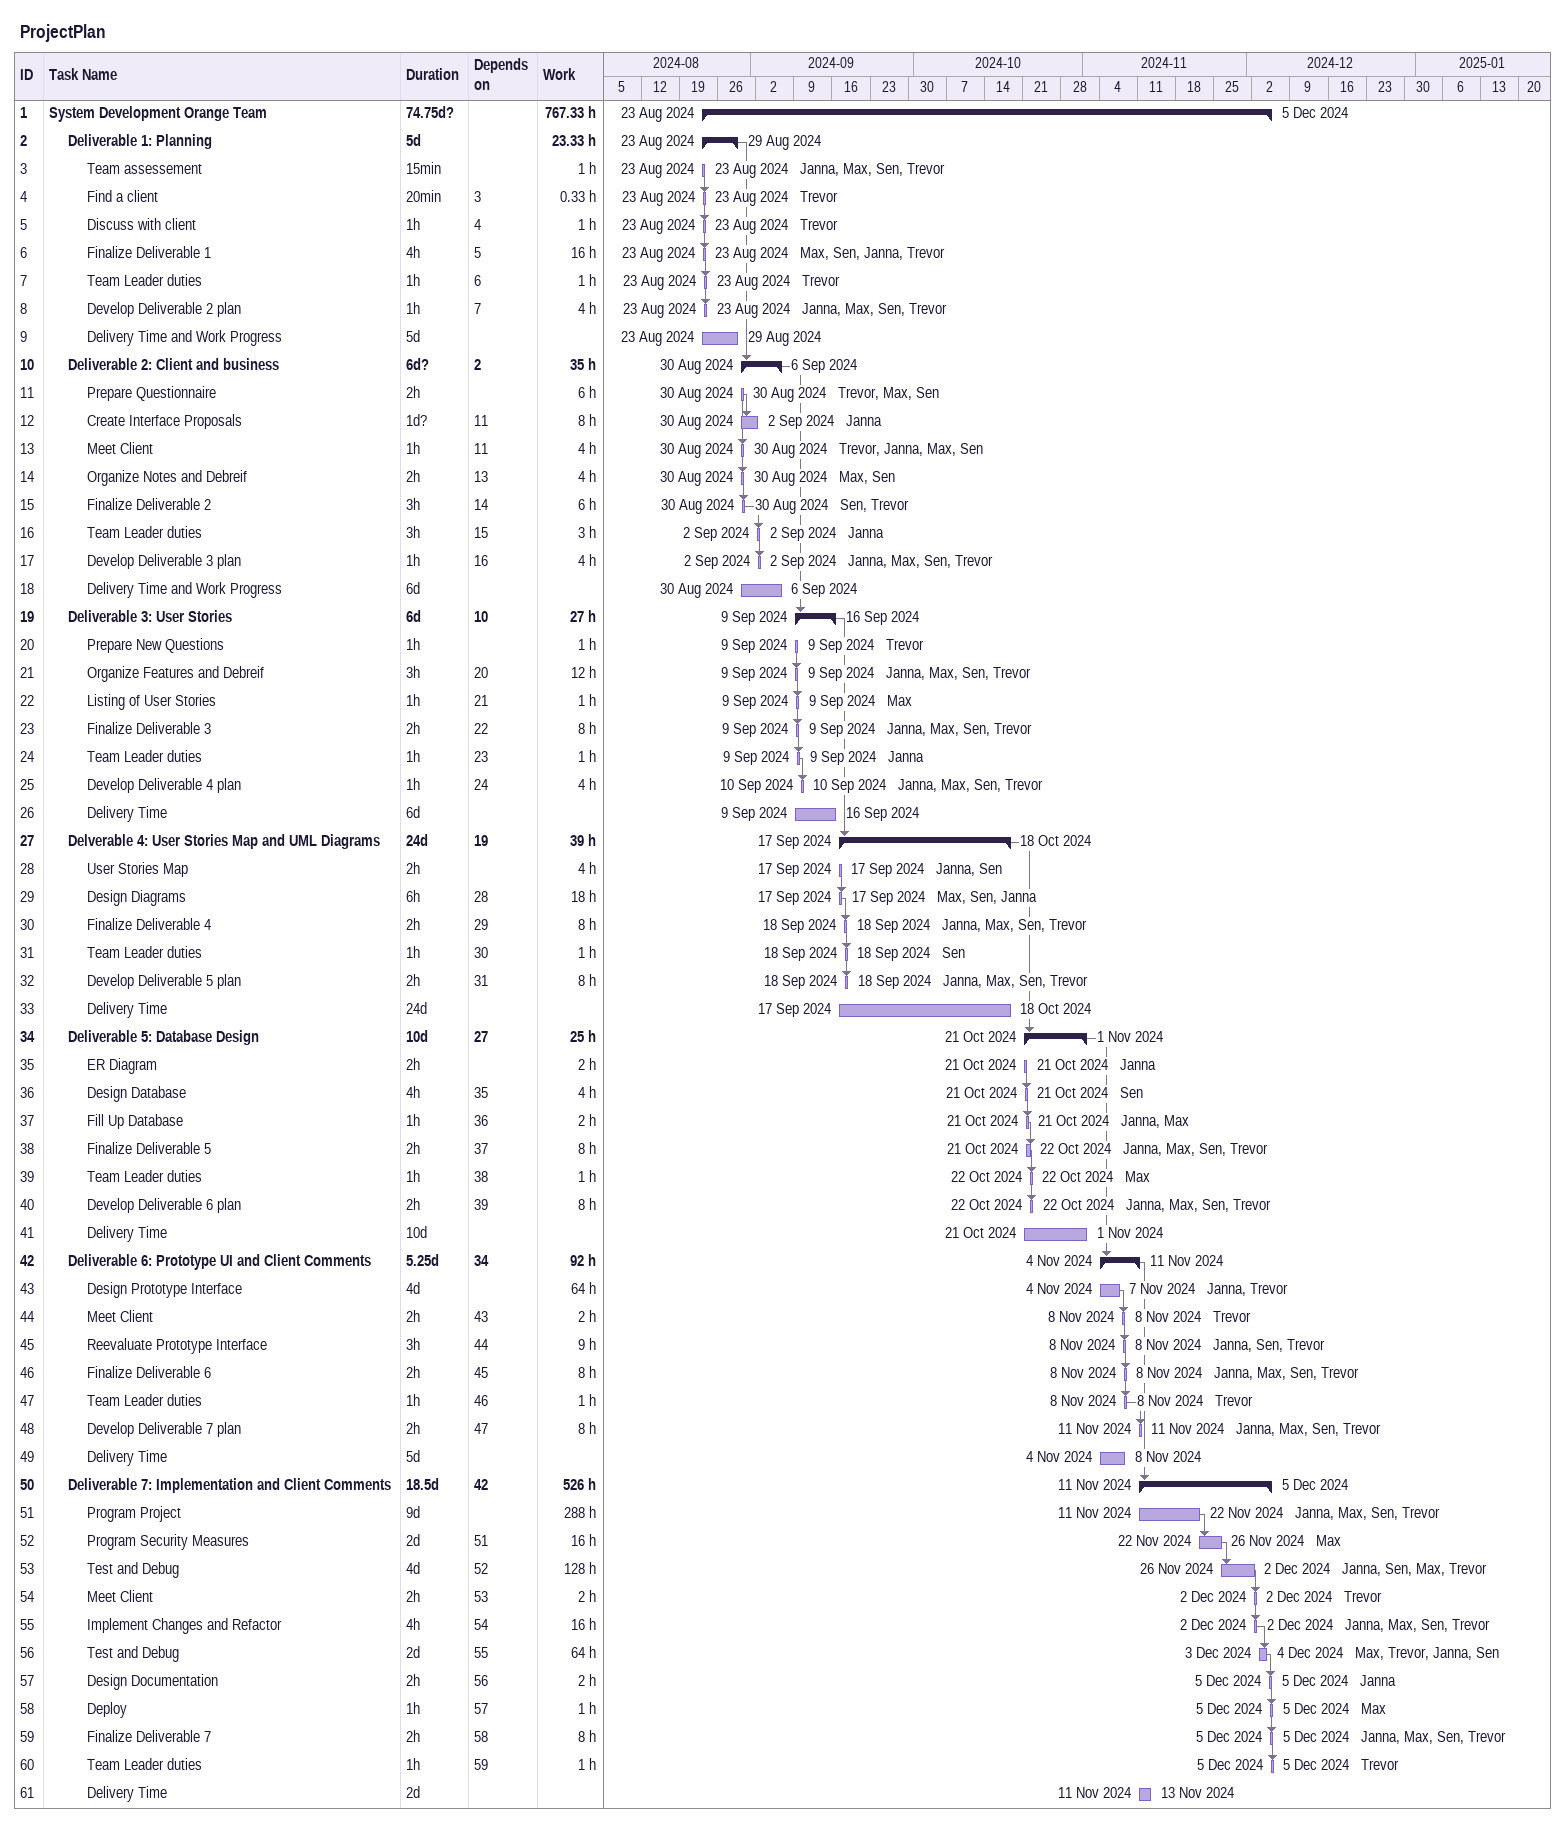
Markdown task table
ProjectPlan

| ID | Level | Task | Duration | Start | Finish | Predecessors | Resources | Work (h) |
|---|---|---|---|---|---|---|---|---|
| 1 | 1 | **System Development Orange Team** | 74.75d? | 2024-08-23 | 2024-12-05 |  |  | 767.33 |
| 2 | 2 | **Deliverable 1: Planning** | 5d | 2024-08-23 | 2024-08-29 |  |  | 23.33 |
| 3 | 3 | Team assessement | 15min | 2024-08-23 | 2024-08-23 |  | Janna, Max, Sen, Trevor | 1 |
| 4 | 3 | Find a client | 20min | 2024-08-23 | 2024-08-23 | 3 | Trevor | 0.33 |
| 5 | 3 | Discuss with client | 1h | 2024-08-23 | 2024-08-23 | 4 | Trevor | 1 |
| 6 | 3 | Finalize Deliverable 1 | 4h | 2024-08-23 | 2024-08-23 | 5 | Max, Sen, Janna, Trevor | 16 |
| 7 | 3 | Team Leader duties | 1h | 2024-08-23 | 2024-08-23 | 6 | Trevor | 1 |
| 8 | 3 | Develop Deliverable 2 plan | 1h | 2024-08-23 | 2024-08-23 | 7 | Janna, Max, Sen, Trevor | 4 |
| 9 | 3 | Delivery Time and Work Progress | 5d | 2024-08-23 | 2024-08-29 |  |  |  |
| 10 | 2 | **Deliverable 2: Client and business** | 6d? | 2024-08-30 | 2024-09-06 | 2 |  | 35 |
| 11 | 3 | Prepare Questionnaire | 2h | 2024-08-30 | 2024-08-30 |  | Trevor, Max, Sen | 6 |
| 12 | 3 | Create Interface Proposals | 1d? | 2024-08-30 | 2024-09-02 | 11 | Janna | 8 |
| 13 | 3 | Meet Client | 1h | 2024-08-30 | 2024-08-30 | 11 | Trevor, Janna, Max, Sen | 4 |
| 14 | 3 | Organize Notes and Debreif | 2h | 2024-08-30 | 2024-08-30 | 13 | Max, Sen | 4 |
| 15 | 3 | Finalize Deliverable 2 | 3h | 2024-08-30 | 2024-08-30 | 14 | Sen, Trevor | 6 |
| 16 | 3 | Team Leader duties | 3h | 2024-09-02 | 2024-09-02 | 15 | Janna | 3 |
| 17 | 3 | Develop Deliverable 3 plan | 1h | 2024-09-02 | 2024-09-02 | 16 | Janna, Max, Sen, Trevor | 4 |
| 18 | 3 | Delivery Time and Work Progress | 6d | 2024-08-30 | 2024-09-06 |  |  |  |
| 19 | 2 | **Deliverable 3: User Stories** | 6d | 2024-09-09 | 2024-09-16 | 10 |  | 27 |
| 20 | 3 | Prepare New Questions | 1h | 2024-09-09 | 2024-09-09 |  | Trevor | 1 |
| 21 | 3 | Organize Features and Debreif | 3h | 2024-09-09 | 2024-09-09 | 20 | Janna, Max, Sen, Trevor | 12 |
| 22 | 3 | Listing of User Stories | 1h | 2024-09-09 | 2024-09-09 | 21 | Max | 1 |
| 23 | 3 | Finalize Deliverable 3 | 2h | 2024-09-09 | 2024-09-09 | 22 | Janna, Max, Sen, Trevor | 8 |
| 24 | 3 | Team Leader duties | 1h | 2024-09-09 | 2024-09-09 | 23 | Janna | 1 |
| 25 | 3 | Develop Deliverable 4 plan | 1h | 2024-09-10 | 2024-09-10 | 24 | Janna, Max, Sen, Trevor | 4 |
| 26 | 3 | Delivery Time | 6d | 2024-09-09 | 2024-09-16 |  |  |  |
| 27 | 2 | **Delverable 4: User Stories Map and UML Diagrams** | 24d | 2024-09-17 | 2024-10-18 | 19 |  | 39 |
| 28 | 3 | User Stories Map | 2h | 2024-09-17 | 2024-09-17 |  | Janna, Sen | 4 |
| 29 | 3 | Design Diagrams | 6h | 2024-09-17 | 2024-09-17 | 28 | Max, Sen, Janna | 18 |
| 30 | 3 | Finalize Deliverable 4 | 2h | 2024-09-18 | 2024-09-18 | 29 | Janna, Max, Sen, Trevor | 8 |
| 31 | 3 | Team Leader duties | 1h | 2024-09-18 | 2024-09-18 | 30 | Sen | 1 |
| 32 | 3 | Develop Deliverable 5 plan | 2h | 2024-09-18 | 2024-09-18 | 31 | Janna, Max, Sen, Trevor | 8 |
| 33 | 3 | Delivery Time | 24d | 2024-09-17 | 2024-10-18 |  |  |  |
| 34 | 2 | **Deliverable 5: Database Design** | 10d | 2024-10-21 | 2024-11-01 | 27 |  | 25 |
| 35 | 3 | ER Diagram | 2h | 2024-10-21 | 2024-10-21 |  | Janna | 2 |
| 36 | 3 | Design Database | 4h | 2024-10-21 | 2024-10-21 | 35 | Sen | 4 |
| 37 | 3 | Fill Up Database | 1h | 2024-10-21 | 2024-10-21 | 36 | Janna, Max | 2 |
| 38 | 3 | Finalize Deliverable 5 | 2h | 2024-10-21 | 2024-10-22 | 37 | Janna, Max, Sen, Trevor | 8 |
| 39 | 3 | Team Leader duties | 1h | 2024-10-22 | 2024-10-22 | 38 | Max | 1 |
| 40 | 3 | Develop Deliverable 6 plan | 2h | 2024-10-22 | 2024-10-22 | 39 | Janna, Max, Sen, Trevor | 8 |
| 41 | 3 | Delivery Time | 10d | 2024-10-21 | 2024-11-01 |  |  |  |
| 42 | 2 | **Deliverable 6: Prototype UI and Client Comments** | 5.25d | 2024-11-04 | 2024-11-11 | 34 |  | 92 |
| 43 | 3 | Design Prototype Interface | 4d | 2024-11-04 | 2024-11-07 |  | Janna, Trevor | 64 |
| 44 | 3 | Meet Client | 2h | 2024-11-08 | 2024-11-08 | 43 | Trevor | 2 |
| 45 | 3 | Reevaluate Prototype Interface | 3h | 2024-11-08 | 2024-11-08 | 44 | Janna, Sen, Trevor | 9 |
| 46 | 3 | Finalize Deliverable 6 | 2h | 2024-11-08 | 2024-11-08 | 45 | Janna, Max, Sen, Trevor | 8 |
| 47 | 3 | Team Leader duties | 1h | 2024-11-08 | 2024-11-08 | 46 | Trevor | 1 |
| 48 | 3 | Develop Deliverable 7 plan | 2h | 2024-11-11 | 2024-11-11 | 47 | Janna, Max, Sen, Trevor | 8 |
| 49 | 3 | Delivery Time | 5d | 2024-11-04 | 2024-11-08 |  |  |  |
| 50 | 2 | **Deliverable 7: Implementation and Client Comments** | 18.5d | 2024-11-11 | 2024-12-05 | 42 |  | 526 |
| 51 | 3 | Program Project | 9d | 2024-11-11 | 2024-11-22 |  | Janna, Max, Sen, Trevor | 288 |
| 52 | 3 | Program Security Measures | 2d | 2024-11-22 | 2024-11-26 | 51 | Max | 16 |
| 53 | 3 | Test and Debug | 4d | 2024-11-26 | 2024-12-02 | 52 | Janna, Sen, Max, Trevor | 128 |
| 54 | 3 | Meet Client | 2h | 2024-12-02 | 2024-12-02 | 53 | Trevor | 2 |
| 55 | 3 | Implement Changes and Refactor | 4h | 2024-12-02 | 2024-12-02 | 54 | Janna, Max, Sen, Trevor | 16 |
| 56 | 3 | Test and Debug | 2d | 2024-12-03 | 2024-12-04 | 55 | Max, Trevor, Janna, Sen | 64 |
| 57 | 3 | Design Documentation | 2h | 2024-12-05 | 2024-12-05 | 56 | Janna | 2 |
| 58 | 3 | Deploy | 1h | 2024-12-05 | 2024-12-05 | 57 | Max | 1 |
| 59 | 3 | Finalize Deliverable 7 | 2h | 2024-12-05 | 2024-12-05 | 58 | Janna, Max, Sen, Trevor | 8 |
| 60 | 3 | Team Leader duties | 1h | 2024-12-05 | 2024-12-05 | 59 | Trevor | 1 |
| 61 | 3 | Delivery Time | 2d | 2024-11-11 | 2024-11-13 |  |  |  |
